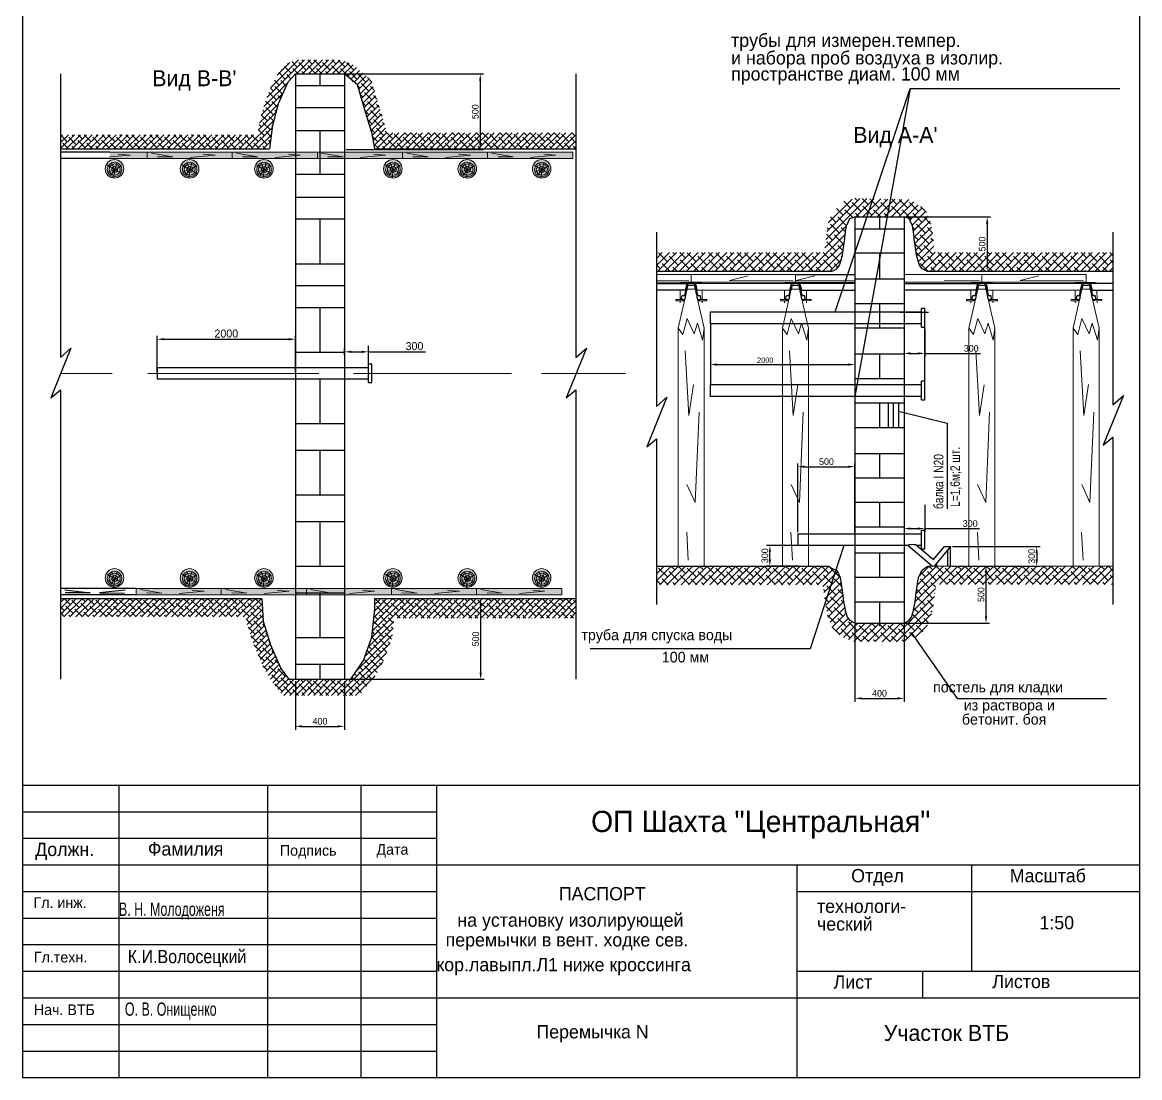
# Model space of a CAD drawing. Header units: millimetres. Extents: x 98 to 2594, y -386 to 324.
# Drawn here: x 97.6 to 517.6, y -385.8 to 11 of the extents above; entities that cross this region are included whole.
import ezdxf

# ---------------------------------------------------------------- set-up
doc = ezdxf.new("R2010")
doc.units = ezdxf.units.MM
doc.linetypes.add('ACAD_ISO10W100', pattern=[18, 12, -3, 0, -3])
doc.dimstyles.new('ISO-25', dxfattribs={"dimtxt": 2.5, "dimasz": 2.5, "dimexe": 1.25, "dimexo": 0.625, "dimtad": 1, "dimtxsty": 'Standard', "dimcen": 2.5, "dimadec": 0, "dimazin": 0, "dimtfac": 1, "dimtmove": 0, "dimatfit": 3, "dimfxl": 0, "dimarcsym": 0})
pattern_1 = [(45, (-575.8681, -468.348), (-1.122532, 1.122532), []), (135, (-575.8681, -468.348), (-3.367596, 1.122532), [3.96875, -2.38125])]
pattern_2 = [(45, (-575.8681, -456.1841), (-1.3470384, 1.3470384), []), (135, (-575.8681, -456.1841), (-4.0411153, 1.3470384), [4.7625, -2.8575])]

# ---------------------------------------------------------------- blocks, each defined once
blk = doc.blocks.new('*D1')
at = {"color": 0, "lineweight": -2}
for p, q in [((219.2, -8.41), (270.98, -8.41)), ((269.73, -10.91), (269.73, -34.36)), ((219.29, -36.86), (270.98, -36.86))]:
    blk.add_line(p, q, dxfattribs=at)
at = {"color": 0}
for points in [[(269.31, -10.91), (270.14, -10.91), (269.73, -8.41)], [(269.31, -34.36), (270.14, -34.36), (269.73, -36.86)]]:
    blk.add_solid(points, dxfattribs=at)
at = {"layer": 'Defpoints', "color": 0}
for p in [(218.58, -8.41), (218.67, -36.86), (269.73, -36.86)]:
    blk.add_point(p, dxfattribs=at)
at = {"color": 0, "insert": (267.85, -22.64), "char_height": 2.5, "attachment_point": 5, "rotation": 90}
blk.add_mtext('500', dxfattribs=at)
blk = doc.blocks.new('*D2')
at = {"color": 0, "lineweight": -2}
for p, q in [((230.75, -205.65), (271.13, -205.65)), ((269.88, -233.53), (269.88, -208.15)), ((219.29, -236.03), (271.13, -236.03))]:
    blk.add_line(p, q, dxfattribs=at)
at = {"color": 0}
for points in [[(269.46, -208.15), (270.29, -208.15), (269.88, -205.65)], [(269.46, -233.53), (270.29, -233.53), (269.88, -236.03)]]:
    blk.add_solid(points, dxfattribs=at)
at = {"layer": 'Defpoints', "color": 0}
for p in [(230.13, -205.65), (269.88, -205.65), (218.67, -236.03)]:
    blk.add_point(p, dxfattribs=at)
at = {"color": 0, "insert": (268, -220.84), "char_height": 2.5, "attachment_point": 5, "rotation": 90}
blk.add_mtext('500', dxfattribs=at)
blk = doc.blocks.new('*D3')
at = {"color": 0, "lineweight": -2}
for p, q in [((200.23, -236.66), (200.23, -254.96)), ((218.67, -236.66), (218.67, -254.96)), ((202.73, -253.71), (216.17, -253.71))]:
    blk.add_line(p, q, dxfattribs=at)
at = {"color": 0}
for points in [[(202.73, -253.29), (202.73, -254.12), (200.23, -253.71)], [(216.17, -253.29), (216.17, -254.12), (218.67, -253.71)]]:
    blk.add_solid(points, dxfattribs=at)
at = {"layer": 'Defpoints', "color": 0}
for p in [(200.23, -236.03), (218.67, -236.03), (218.67, -253.71)]:
    blk.add_point(p, dxfattribs=at)
at = {"color": 0, "insert": (209.45, -251.83), "char_height": 2.5, "attachment_point": 5}
blk.add_mtext('400', dxfattribs=at)
blk = doc.blocks.new('*D4')
at = {"color": 0, "lineweight": -2}
for p, q in [((422.68, -62.17), (461.53, -62.17)), ((460.28, -64.67), (460.28, -80.1)), ((440.43, -82.6), (461.53, -82.6))]:
    blk.add_line(p, q, dxfattribs=at)
at = {"color": 0}
for points in [[(459.86, -64.67), (460.69, -64.67), (460.28, -62.17)], [(459.86, -80.1), (460.69, -80.1), (460.28, -82.6)]]:
    blk.add_solid(points, dxfattribs=at)
at = {"layer": 'Defpoints', "color": 0}
for p in [(422.06, -62.17), (439.81, -82.6), (460.28, -82.6)]:
    blk.add_point(p, dxfattribs=at)
at = {"color": 0, "insert": (458.4, -72.38), "char_height": 2.5, "attachment_point": 5, "rotation": 90}
blk.add_mtext('500', dxfattribs=at)
blk = doc.blocks.new('*D5')
at = {"color": 0, "lineweight": -2}
for p, q in [((410.58, -211.98), (410.58, -244.44)), ((429.02, -211.98), (429.02, -244.44)), ((413.08, -243.19), (426.52, -243.19))]:
    blk.add_line(p, q, dxfattribs=at)
at = {"color": 0}
for points in [[(413.08, -242.77), (413.08, -243.61), (410.58, -243.19)], [(426.52, -242.77), (426.52, -243.61), (429.02, -243.19)]]:
    blk.add_solid(points, dxfattribs=at)
at = {"layer": 'Defpoints', "color": 0}
for p in [(410.58, -211.35), (429.02, -211.35), (429.02, -243.19)]:
    blk.add_point(p, dxfattribs=at)
at = {"color": 0, "insert": (419.8, -241.31), "char_height": 2.5, "attachment_point": 5}
blk.add_mtext('400', dxfattribs=at)
blk = doc.blocks.new('*D6')
at = {"color": 0, "lineweight": -2}
for p, q in [((459.81, -193.43), (461.09, -193.43)), ((459.84, -212.4), (459.84, -195.93)), ((424.87, -214.9), (461.09, -214.9))]:
    blk.add_line(p, q, dxfattribs=at)
at = {"color": 0}
for points in [[(459.42, -195.93), (460.25, -195.93), (459.84, -193.43)], [(459.42, -212.4), (460.25, -212.4), (459.84, -214.9)]]:
    blk.add_solid(points, dxfattribs=at)
at = {"layer": 'Defpoints', "color": 0}
for p in [(459.18, -193.43), (459.84, -193.43), (424.24, -214.9)]:
    blk.add_point(p, dxfattribs=at)
at = {"color": 0, "insert": (457.96, -204.17), "char_height": 2.5, "attachment_point": 5, "rotation": 90}
blk.add_mtext('500', dxfattribs=at)
blk = doc.blocks.new('*D7')
at = {"color": 0, "lineweight": -2}
for p, q in [((436.83, -104.61), (436.83, -114.75)), ((429.02, -105.58), (429.02, -114.75)), ((431.52, -113.5), (434.33, -113.5)), ((436.83, -113.5), (457.82, -113.5))]:
    blk.add_line(p, q, dxfattribs=at)
at = {"color": 0}
for points in [[(431.52, -113.08), (431.52, -113.91), (429.02, -113.5)], [(434.33, -113.08), (434.33, -113.91), (436.83, -113.5)]]:
    blk.add_solid(points, dxfattribs=at)
at = {"layer": 'Defpoints', "color": 0}
for p in [(429.02, -104.96), (436.83, -103.99), (429.02, -113.5)]:
    blk.add_point(p, dxfattribs=at)
at = {"color": 0, "insert": (454.28, -111.62), "char_height": 2.5, "attachment_point": 5}
blk.add_mtext('300', dxfattribs=at)
blk = doc.blocks.new('*D8')
at = {"color": 0, "lineweight": -2}
for p, q in [((401.76, -185.68), (377.33, -185.68)), ((378.58, -190.95), (378.58, -188.18)), ((389.39, -193.45), (377.33, -193.45))]:
    blk.add_line(p, q, dxfattribs=at)
at = {"color": 0}
for points in [[(378.17, -188.18), (379, -188.18), (378.58, -185.68)], [(378.17, -190.95), (379, -190.95), (378.58, -193.45)]]:
    blk.add_solid(points, dxfattribs=at)
at = {"layer": 'Defpoints', "color": 0}
for p in [(378.58, -185.68), (402.39, -185.68), (390.02, -193.45)]:
    blk.add_point(p, dxfattribs=at)
at = {"color": 0, "insert": (376.71, -189.57), "char_height": 2.5, "attachment_point": 5, "rotation": 90}
blk.add_mtext('300', dxfattribs=at)
blk = doc.blocks.new('*D9')
at = {"color": 0, "lineweight": -2}
for p, q in [((356.25, -115.04), (356.25, -118.94)), ((410.58, -113.75), (410.58, -118.94)), ((358.75, -117.69), (408.08, -117.69))]:
    blk.add_line(p, q, dxfattribs=at)
at = {"color": 0}
for points in [[(358.75, -117.27), (358.75, -118.1), (356.25, -117.69)], [(408.08, -117.27), (408.08, -118.1), (410.58, -117.69)]]:
    blk.add_solid(points, dxfattribs=at)
at = {"layer": 'Defpoints', "color": 0}
for p in [(410.58, -113.13), (356.25, -114.41), (410.58, -117.69)]:
    blk.add_point(p, dxfattribs=at)
at = {"color": 0, "insert": (376.86, -116.06), "char_height": 2, "attachment_point": 5}
blk.add_mtext('2000', dxfattribs=at)
blk = doc.blocks.new('*D10')
at = {"color": 0, "lineweight": -2}
for p, q in [((389.13, -180.66), (389.13, -154.84)), ((410.58, -180.66), (410.58, -154.84)), ((391.63, -156.09), (408.08, -156.09))]:
    blk.add_line(p, q, dxfattribs=at)
at = {"color": 0}
for points in [[(391.63, -155.67), (391.63, -156.5), (389.13, -156.09)], [(408.08, -155.67), (408.08, -156.5), (410.58, -156.09)]]:
    blk.add_solid(points, dxfattribs=at)
at = {"layer": 'Defpoints', "color": 0}
for p in [(410.58, -156.09), (389.13, -181.28), (410.58, -181.28)]:
    blk.add_point(p, dxfattribs=at)
at = {"color": 0, "insert": (399.86, -154.21), "char_height": 2.5, "attachment_point": 5}
blk.add_mtext('500', dxfattribs=at)
blk = doc.blocks.new('*D11')
at = {"color": 0, "lineweight": -2}
for p, q in [((429.02, -171.44), (429.02, -180.6)), ((436.83, -170.47), (436.83, -180.6)), ((431.52, -179.35), (434.33, -179.35)), ((436.83, -179.35), (457.45, -179.35))]:
    blk.add_line(p, q, dxfattribs=at)
at = {"color": 0}
for points in [[(431.52, -178.94), (431.52, -179.77), (429.02, -179.35)], [(434.33, -178.94), (434.33, -179.77), (436.83, -179.35)]]:
    blk.add_solid(points, dxfattribs=at)
at = {"layer": 'Defpoints', "color": 0}
for p in [(429.02, -170.81), (436.83, -169.85), (429.02, -179.35)]:
    blk.add_point(p, dxfattribs=at)
at = {"color": 0, "insert": (453.91, -177.48), "char_height": 2.5, "attachment_point": 5}
blk.add_mtext('300', dxfattribs=at)
blk = doc.blocks.new('*D12')
at = {"color": 0, "lineweight": -2}
for p, q in [((447.21, -186.15), (480.14, -186.15)), ((478.89, -188.65), (478.89, -190.95)), ((447.21, -193.45), (480.14, -193.45))]:
    blk.add_line(p, q, dxfattribs=at)
at = {"color": 0}
for points in [[(478.48, -188.65), (479.31, -188.65), (478.89, -186.15)], [(478.48, -190.95), (479.31, -190.95), (478.89, -193.45)]]:
    blk.add_solid(points, dxfattribs=at)
at = {"layer": 'Defpoints', "color": 0}
for p in [(446.58, -186.15), (446.58, -193.45), (478.89, -193.45)]:
    blk.add_point(p, dxfattribs=at)
at = {"color": 0, "insert": (477.02, -189.8), "char_height": 2.5, "attachment_point": 5, "rotation": 90}
blk.add_mtext('300', dxfattribs=at)
blk = doc.blocks.new('*D13')
at = {"color": 0, "lineweight": -2}
for p, q in [((148.3, -120.49), (148.3, -106.92)), ((150.8, -108.17), (197.73, -108.17)), ((200.23, -120.49), (200.23, -106.92))]:
    blk.add_line(p, q, dxfattribs=at)
at = {"color": 0}
for points in [[(150.8, -107.75), (150.8, -108.59), (148.3, -108.17)], [(197.73, -107.75), (197.73, -108.59), (200.23, -108.17)]]:
    blk.add_solid(points, dxfattribs=at)
at = {"layer": 'Defpoints', "color": 0}
for p in [(200.23, -108.17), (148.3, -121.11), (200.23, -121.11)]:
    blk.add_point(p, dxfattribs=at)
at = {"color": 0, "insert": (174.27, -106.05), "char_height": 3, "attachment_point": 5}
blk.add_mtext('2000', dxfattribs=at)
blk = doc.blocks.new('*D14')
at = {"color": 0, "lineweight": -2}
for p, q in [((218.74, -114.16), (218.74, -111.66)), ((221.24, -112.91), (225.17, -112.91)), ((227.67, -112.91), (249.14, -112.91))]:
    blk.add_line(p, q, dxfattribs=at)
at = {"color": 0}
for points in [[(221.24, -112.49), (221.24, -113.33), (218.74, -112.91)], [(225.17, -112.49), (225.17, -113.33), (227.67, -112.91)]]:
    blk.add_solid(points, dxfattribs=at)
at = {"layer": 'Defpoints', "color": 0}
for p in [(218.74, -112.91), (218.74, -117.42), (227.67, -117.5)]:
    blk.add_point(p, dxfattribs=at)
at = {"color": 0, "insert": (245.01, -110.78), "char_height": 3, "attachment_point": 5}
blk.add_mtext('300', dxfattribs=at)
blk = doc.blocks.new('стогаш')
at = {"lineweight": 15}
for p, q in [((185374.3, -81365.6), (186105.5, -81366.2)), ((185386.2, -81415.9), (186093.7, -81416.1))]:
    blk.add_line(p, q, dxfattribs=at)
at = {"color": 7, "lineweight": 0}
for p, q in [((185374.3, -81365.6), (185386.2, -81415.9)), ((186105.5, -81366.2), (186093.7, -81416.1))]:
    blk.add_line(p, q, dxfattribs=at)
blk = doc.blocks.new('рама2')
at = {"lineweight": 0, "true_color": 0xffffff}
h = blk.add_hatch(color=7, dxfattribs=at)
edge = h.paths.add_edge_path()
edge.add_arc((184800, -72902), 100, 0, 360)
h = blk.add_hatch(color=7, dxfattribs=at)
edge = h.paths.add_edge_path()
edge.add_arc((184800, -77302), 100, 0, 360)
at = {"color": 7, "lineweight": 0}
for points in [[(184721, -72860), (184804, -72915), (184791, -72994)], [(184877, -72867), (184806, -72916), (184727, -72931)], [(184757, -72969), (184804, -72917), (184824, -72838)], [(184773, -72841), (184804, -72917), (184868, -72941)], [(184721, -77260), (184804, -77315), (184791, -77394)], [(184757, -77369), (184804, -77317), (184824, -77238)], [(184773, -77241), (184804, -77317), (184868, -77341)], [(184877, -77267), (184806, -77316), (184727, -77331)]]:
    blk.add_lwpolyline(points, dxfattribs=at)
for centre, radius in [((184800, -72902), 100), ((184801, -72909), 78.7), ((184802, -72909), 60), ((184803, -72907), 31.1), ((184800, -77302), 100), ((184801, -77309), 78.7), ((184802, -77309), 60), ((184803, -77307), 31.1)]:
    blk.add_circle(centre, radius, dxfattribs=at)
blk = doc.blocks.new('дерза')
at = {"lineweight": 0, "true_color": 0xffffff}
blk.add_hatch(color=7, dxfattribs=at).paths.add_polyline_path([(184800, -66348), (185600, -66348), (185600, -66288), (184800, -66288)])
at = {"color": 7, "lineweight": 0}
for points in [[(184800, -66348), (185600, -66348), (185600, -66288), (184800, -66288)], [(184800, -66348), (184800, -66288)], [(184840, -66297), (185041, -66332), (184898, -66331)], [(185204, -66337), (185439, -66315), (185327, -66307)]]:
    blk.add_lwpolyline(points, dxfattribs=at)

msp = doc.modelspace()

# ---------------------------------------------------------------- hatches: boundary and pattern name
h = msp.add_hatch()
h.set_pattern_fill('ANSI38', color=256, scale=0.5, style=0)
h.set_pattern_definition(pattern_1)
h.paths.add_polyline_path([(191.449, -28.715), (193.927, -19.522), (197.495, -11.38), (200.231, -8.415), (218.669, -8.415), (223.569, -12.573), (226.346, -21.881), (228.833, -30.215), (229.978, -36.638), (235.789, -36.638), (234.754, -30.832), (231.614, -20.31), (228.836, -11.001), (221.939, -4.978), (218.477, -3.404), (213.693, -3.099), (208.975, -3.099), (203.749, -3.099), (200.35, -3.099), (197.147, -4.636), (193.842, -8.062), (190.919, -13.518), (189.247, -17.968), (187.254, -24.308), (185.861, -31.26), (111.919, -31.26), (111.919, -36.638), (190.449, -36.638)])
h = msp.add_hatch()
h.set_pattern_fill('ANSI38', color=256, scale=0.5, style=0)
h.set_pattern_definition(pattern_1)
h.paths.add_polyline_path([(305.691, -30.56), (234.705, -30.56), (235.789, -36.638), (305.691, -36.638)])
at = {"lineweight": 0, "true_color": 0xffffff}
msp.add_hatch(color=7, dxfattribs=at).paths.add_polyline_path([(130.468, -37.859), (130.468, -40.259), (144.493, -40.259), (144.493, -37.859)])
h = msp.add_hatch()
h.set_pattern_fill('ANSI38', color=256, scale=0.6, style=0)
h.set_pattern_definition(pattern_2)
h.paths.add_polyline_path([(439.525, -66.871), (439.017, -64.161), (437.744, -60.959), (436.89, -59.452), (431.618, -55.705), (410.597, -55.17), (406.434, -56.223), (402.054, -60.648), (400.636, -63.97), (400.139, -66.448), (399.643, -70.412), (399.269, -73.516), (398.87, -75.597), (335.951, -75.597), (335.951, -82.597), (401.98, -82.597), (403.766, -81.648), (404.762, -80.372), (405.428, -78.377), (405.829, -76.384), (406.19, -74.592), (406.593, -71.253), (407.013, -67.774), (407.455, -65.481), (408.202, -63.905), (408.708, -62.84), (410.58, -62.17), (429.018, -62.17), (430.89, -62.84), (431.396, -63.905), (432.143, -65.481), (432.585, -67.774), (433.005, -71.253), (433.408, -74.592), (433.769, -76.384), (434.17, -78.377), (434.836, -80.372), (435.832, -81.648), (437.618, -82.597), (507.537, -82.597), (507.537, -75.597), (440.751, -75.597), (440.631, -75.002), (440.325, -73.48), (439.955, -70.414)])
h = msp.add_hatch()
h.set_pattern_fill('ANSI38', color=256, scale=0.6, style=0)
h.set_pattern_definition(pattern_2)
h.paths.add_polyline_path([(404.349, -196.216), (403.843, -195.15), (401.971, -194.482), (400.516, -193.448), (335.951, -193.463), (335.951, -200.463), (397.64, -200.449), (398.638, -201.31), (399.013, -204.405), (399.858, -210.029), (400.464, -212.804), (402.15, -216.769), (405.277, -219.967), (410.243, -221.846), (429.018, -221.905), (433.955, -220.198), (437.233, -217.085), (439.076, -212.985), (440.18, -207.744), (440.585, -204.405), (440.987, -201.088), (441.295, -200.439), (507.537, -200.423), (507.537, -193.423), (438.033, -193.439), (437.294, -193.878), (436.55, -194.392), (435.755, -195.15), (435.249, -196.216), (434.501, -197.791), (434.057, -200.084), (433.636, -203.563), (433.231, -206.902), (432.87, -208.694), (432.467, -210.687), (431.8, -212.681), (430.804, -213.957), (429.018, -214.905), (410.58, -214.905), (408.794, -213.957), (407.798, -212.681), (407.131, -210.687), (406.728, -208.694), (406.367, -206.902), (405.962, -203.563), (405.541, -200.084), (405.097, -197.791)])
h = msp.add_hatch()
h.set_pattern_fill('ANSI38', color=256, scale=0.5, style=0)
h.set_pattern_definition(pattern_1)
h.paths.add_polyline_path([(111.919, -205.585), (111.919, -212.53), (181.681, -212.53), (181.765, -214.193), (184.552, -223.04), (188.438, -231.93), (192.101, -238.002), (195.571, -242.127), (224.196, -242.127), (229.886, -235.366), (233.53, -228.908), (236.599, -220.155), (237.388, -212.993), (305.691, -212.977), (305.691, -205.634), (230.13, -205.652), (230.13, -209.551), (228.961, -220.155), (225.893, -228.908), (221.104, -236.032), (197.797, -236.032), (194.728, -231.93), (190.841, -223.04), (188.055, -214.193), (187.62, -205.585)])

# ---------------------------------------------------------------- linework, layer by layer
for p, q in [((97.592, 230.012), (97.592, -385.787)), ((517.592, 230.012), (517.592, -385.787)), ((111.919, -8.415), (111.919, -115.041)), ((193.927, -19.522), (197.495, -11.38)), ((197.495, -11.38), (200.231, -8.415)), ((200.231, -8.415), (200.231, -236.032)), ((200.231, -8.415), (218.669, -8.415)), ((209.45, -8.415), (209.45, -12.796)), ((218.669, -8.415), (218.669, -236.032)), ((223.569, -12.573), (218.669, -8.415)), ((226.346, -21.881), (223.569, -12.573)), ((305.691, -8.415), (305.691, -115.041)), ((200.231, -12.796), (218.669, -12.796)), ((403.084, -97.917), (431.301, -13.873)), ((431.301, -13.873), (410.58, -129.648)), ((431.301, -13.873), (510.103, -13.873)), ((191.449, -28.715), (193.927, -19.522)), ((200.231, -21.029), (218.669, -21.029)), ((228.833, -30.215), (226.346, -21.881)), ((191.449, -28.715), (190.449, -36.638)), ((191.449, -28.715), (191.449, -28.715)), ((200.231, -29.631), (218.669, -29.631)), ((209.45, -29.631), (209.45, -46.097)), ((228.833, -30.215), (229.978, -36.638)), ((111.919, -36.638), (190.449, -36.638)), ((229.978, -36.638), (305.691, -36.638)), ((130.433, -37.859), (111.919, -37.859)), ((130.54, -40.259), (111.919, -40.259)), ((200.231, -46.097), (218.669, -46.097)), ((200.231, -54.698), (218.669, -54.698)), ((200.231, -62.931), (218.669, -62.931)), ((209.45, -62.931), (209.45, -79.766)), ((408.202, -63.905), (408.708, -62.84)), ((408.708, -62.84), (410.58, -62.17)), ((410.58, -62.17), (410.58, -214.905)), ((410.58, -62.17), (429.018, -62.17)), ((419.799, -62.17), (419.799, -66.629)), ((429.018, -62.17), (429.018, -214.905)), ((430.89, -62.84), (429.018, -62.17)), ((431.396, -63.905), (430.89, -62.84)), ((407.013, -67.774), (407.455, -65.481)), ((407.455, -65.481), (408.202, -63.905)), ((410.58, -66.629), (429.018, -66.629)), ((432.143, -65.481), (431.396, -63.905)), ((432.585, -67.774), (432.143, -65.481)), ((335.951, -67.954), (335.951, -133.459)), ((406.19, -74.592), (406.593, -71.253)), ((406.593, -71.253), (407.013, -67.774)), ((433.005, -71.253), (432.585, -67.774)), ((433.408, -74.592), (433.005, -71.253)), ((507.537, -67.954), (507.537, -132.822)), ((405.829, -76.384), (406.19, -74.592)), ((433.769, -76.384), (433.408, -74.592)), ((200.231, -79.766), (218.669, -79.766)), ((404.762, -80.372), (405.428, -78.377)), ((405.428, -78.377), (405.829, -76.384)), ((410.58, -75.737), (429.018, -75.737)), ((419.799, -75.737), (419.799, -85.513)), ((434.17, -78.377), (433.769, -76.384)), ((434.836, -80.372), (434.17, -78.377)), ((335.951, -82.597), (401.98, -82.597)), ((388.174, -83.817), (410.58, -83.817)), ((401.98, -82.597), (403.766, -81.648)), ((403.766, -81.648), (404.762, -80.372)), ((435.832, -81.648), (434.836, -80.372)), ((437.618, -82.597), (435.832, -81.648)), ((437.618, -82.597), (507.537, -82.597)), ((437.618, -82.597), (507.537, -82.597)), ((437.618, -82.597), (507.537, -82.597)), ((437.618, -82.597), (507.537, -82.597)), ((200.231, -87.999), (218.669, -87.999)), ((335.951, -87.275), (347.342, -87.275)), ((347.342, -87.275), (346.753, -89.736)), ((388.174, -86.757), (410.58, -86.757)), ((410.58, -87.252), (389.885, -87.252)), ((389.885, -87.252), (390.474, -89.714)), ((410.58, -85.513), (429.018, -85.513)), ((429.018, -87.256), (456.606, -87.256)), ((456.606, -87.256), (456.017, -89.718)), ((507.537, -87.275), (499.116, -87.275)), ((499.116, -87.275), (499.705, -89.736)), ((346.753, -89.736), (335.951, -89.735)), ((390.474, -89.714), (410.58, -89.71)), ((456.017, -89.718), (429.018, -89.713)), ((499.705, -89.736), (507.537, -89.735)), ((200.231, -96.232), (218.669, -96.232)), ((209.45, -96.232), (209.45, -113.066)), ((410.58, -94.713), (429.018, -94.713)), ((419.799, -94.713), (419.799, -103.914)), ((356.247, -102.318), (356.247, -97.917)), ((356.247, -97.917), (435.53, -97.917)), ((427.4, -97.968), (438.201, -97.966)), ((436.828, -96.629), (435.548, -96.629)), ((435.548, -103.591), (435.548, -96.629)), ((436.828, -103.591), (436.828, -96.629)), ((435.53, -102.318), (356.247, -102.318)), ((356.247, -102.318), (356.247, -125.246)), ((410.58, -103.914), (429.018, -103.914)), ((410.58, -103.914), (429.018, -103.914)), ((435.548, -103.591), (436.828, -103.591)), ((436.828, -123.959), (436.828, -103.591)), ((115.844, -111.508), (108.262, -130.182)), ((111.919, -115.041), (115.844, -111.508)), ((200.231, -113.066), (218.669, -113.066)), ((227.672, -117.501), (227.672, -110.602)), ((309.616, -111.508), (302.034, -130.182)), ((305.691, -115.041), (309.616, -111.508)), ((227.672, -124.418), (227.672, -117.501)), ((228.952, -117.501), (227.672, -117.501)), ((228.952, -124.418), (228.952, -117.501)), ((356.247, -116.035), (356.247, -116.035)), ((410.58, -113.69), (429.018, -113.69)), ((419.799, -113.69), (419.799, -122.891)), ((148.303, -118.806), (148.303, -123.19)), ((148.371, -118.788), (227.655, -118.788)), ((227.655, -123.19), (148.371, -123.19)), ((200.231, -123.048), (218.669, -123.048)), ((209.45, -123.048), (209.45, -139.883)), ((227.672, -124.418), (228.952, -124.418)), ((356.247, -125.246), (435.53, -125.246)), ((356.247, -129.648), (356.247, -125.246)), ((410.58, -122.891), (429.018, -122.891)), ((435.548, -130.921), (435.548, -123.959)), ((436.828, -123.959), (435.548, -123.959)), ((436.828, -130.921), (436.828, -123.959)), ((108.262, -130.182), (111.919, -127.154)), ((111.919, -127.154), (111.919, -236.032)), ((302.034, -130.182), (305.691, -127.154)), ((305.691, -127.154), (305.691, -236.032)), ((339.876, -129.926), (332.294, -148.601)), ((335.951, -133.459), (339.876, -129.926)), ((435.53, -129.648), (356.247, -129.648)), ((511.462, -129.289), (503.88, -147.964)), ((507.537, -132.822), (511.462, -129.289)), ((410.58, -132.091), (429.018, -132.091)), ((419.799, -132.091), (419.799, -141.292)), ((423.08, -132.091), (423.08, -141.292)), ((424.927, -132.091), (424.927, -141.292)), ((426.9, -132.091), (426.9, -141.292)), ((435.548, -130.921), (436.828, -130.921)), ((426.898, -135.212), (445.173, -139.714)), ((200.231, -139.883), (218.669, -139.883)), ((410.58, -141.292), (429.018, -141.292)), ((410.58, -141.292), (429.018, -141.292)), ((445.173, -139.714), (445.173, -171.974)), ((332.294, -148.601), (335.951, -145.572)), ((335.951, -145.572), (335.951, -207.957)), ((503.88, -147.964), (507.537, -144.935)), ((507.537, -144.935), (507.537, -207.957)), ((200.231, -149.865), (218.669, -149.865)), ((209.45, -149.865), (209.45, -166.699)), ((410.58, -151.068), (429.018, -151.068)), ((419.799, -151.068), (419.799, -160.269)), ((410.58, -160.269), (429.018, -160.269)), ((200.231, -166.699), (218.669, -166.699)), ((410.58, -169.469), (429.018, -169.469)), ((419.799, -169.469), (419.799, -178.67)), ((200.231, -176.681), (218.669, -176.681)), ((209.45, -176.681), (209.45, -193.516)), ((410.58, -178.67), (429.018, -178.67)), ((410.58, -178.67), (429.018, -178.67)), ((435.548, -186.957), (435.548, -179.993)), ((435.548, -179.993), (436.828, -179.993)), ((436.828, -186.957), (436.828, -179.993)), ((389.135, -181.283), (435.53, -181.283)), ((389.135, -181.283), (389.135, -185.684)), ((430.598, -185.684), (389.473, -185.684)), ((406.409, -185.684), (393.758, -224.513)), ((410.58, -188.446), (429.018, -188.446)), ((419.799, -188.446), (419.799, -197.646)), ((430.598, -185.684), (439.685, -193.439)), ((435.53, -185.684), (433.894, -185.684)), ((433.894, -185.684), (440.155, -191.028)), ((435.548, -186.957), (436.828, -186.957)), ((440.155, -191.028), (444.212, -186.154)), ((440.521, -193.439), (446.584, -186.154)), ((444.212, -186.154), (446.584, -186.154)), ((445.383, -187.598), (445.384, -193.438)), ((446.383, -186.397), (446.384, -193.439)), ((441.167, -192.662), (441.168, -193.439)), ((200.231, -193.516), (218.669, -193.516)), ((335.951, -193.463), (400.516, -193.448)), ((401.971, -194.482), (400.516, -193.448)), ((403.843, -195.15), (401.971, -194.482)), ((404.349, -196.216), (403.843, -195.15)), ((405.097, -197.791), (404.349, -196.216)), ((434.501, -197.791), (435.249, -196.216)), ((435.249, -196.216), (435.755, -195.15)), ((435.755, -195.15), (436.55, -194.392)), ((436.55, -194.392), (437.294, -193.878)), ((437.294, -193.878), (438.033, -193.439)), ((438.033, -193.439), (507.537, -193.423)), ((405.541, -200.084), (405.097, -197.791)), ((405.962, -203.563), (405.541, -200.084)), ((410.58, -197.646), (429.018, -197.646)), ((433.636, -203.563), (434.057, -200.084)), ((434.057, -200.084), (434.501, -197.791)), ((140.346, -201.863), (111.919, -201.863)), ((140.346, -204.263), (111.919, -204.263)), ((111.919, -205.585), (187.62, -205.585)), ((113.526, -202.338), (123.049, -203.495)), ((123.049, -203.495), (113.719, -203.56)), ((136.185, -202.457), (126.65, -203.514)), ((126.65, -203.514), (135.979, -203.676)), ((187.62, -205.585), (188.055, -214.193)), ((200.231, -203.498), (218.669, -203.498)), ((209.45, -203.498), (209.45, -220.332)), ((230.13, -205.652), (305.691, -205.634)), ((230.13, -209.551), (230.13, -205.652)), ((406.367, -206.902), (405.962, -203.563)), ((433.231, -206.902), (433.636, -203.563)), ((228.961, -220.155), (230.13, -209.551)), ((406.728, -208.694), (406.367, -206.902)), ((407.131, -210.687), (406.728, -208.694)), ((410.58, -206.847), (429.018, -206.847)), ((419.799, -206.847), (419.799, -216.048)), ((432.467, -210.687), (432.87, -208.694)), ((432.87, -208.694), (433.231, -206.902)), ((188.055, -214.193), (190.841, -223.04)), ((407.798, -212.681), (407.131, -210.687)), ((408.794, -213.957), (407.798, -212.681)), ((410.58, -214.905), (408.794, -213.957)), ((429.018, -214.905), (430.804, -213.957)), ((430.804, -213.957), (431.8, -212.681)), ((431.8, -212.681), (432.467, -210.687)), ((410.58, -214.905), (429.018, -214.905)), ((200.231, -220.332), (218.669, -220.332)), ((225.893, -228.908), (228.961, -220.155)), ((431.687, -218.484), (448.992, -243.253)), ((190.841, -223.04), (194.728, -231.93)), ((393.758, -224.513), (311.093, -224.513)), ((200.231, -230.314), (218.669, -230.314)), ((209.45, -230.314), (209.45, -236.032)), ((221.104, -236.032), (225.893, -228.908)), ((194.728, -231.93), (197.797, -236.032)), ((197.797, -236.032), (221.104, -236.032)), ((448.992, -243.253), (505.117, -243.253)), ((97.592, -275.787), (517.592, -275.787)), ((133.9, -275.787), (133.9, -385.787)), ((189.705, -275.787), (189.705, -385.787)), ((224.887, -275.787), (224.887, -385.787)), ((253.255, -275.787), (253.255, -385.787)), ((97.592, -285.787), (253.255, -285.787)), ((97.592, -295.787), (253.255, -295.787)), ((97.592, -305.787), (517.592, -305.787)), ((388.719, -305.787), (388.719, -385.787)), ((454.381, -305.787), (454.381, -345.787)), ((97.592, -315.787), (253.255, -315.787)), ((388.719, -315.787), (517.592, -315.787)), ((97.592, -325.787), (253.255, -325.787)), ((97.592, -335.787), (253.255, -335.787)), ((97.592, -345.787), (253.255, -345.787)), ((388.719, -345.787), (517.592, -345.787)), ((435.988, -345.787), (435.988, -355.787)), ((97.592, -355.787), (517.592, -355.787)), ((97.592, -365.787), (253.255, -365.787)), ((97.592, -375.787), (253.255, -375.787)), ((97.592, -385.787), (517.592, -385.787))]:
    msp.add_line(p, q)
at = {"color": 7, "lineweight": 15}
for p, q in [((352.364, -86.825), (345.65, -86.829)), ((391.564, -86.821), (384.85, -86.825)), ((461.62, -86.825), (454.906, -86.829)), ((500.82, -86.821), (494.106, -86.825)), ((344.917, -89.717), (344.918, -93.214)), ((353.101, -89.708), (353.103, -93.195)), ((384.117, -89.713), (384.118, -93.21)), ((392.301, -89.704), (392.303, -93.191)), ((454.172, -89.717), (454.174, -93.214)), ((462.357, -89.708), (462.359, -93.195)), ((493.372, -89.713), (493.374, -93.21)), ((501.557, -89.704), (501.559, -93.191)), ((346.574, -93.199), (343.295, -93.201)), ((343.295, -93.201), (343.296, -93.68)), ((343.296, -93.68), (346.464, -93.678)), ((344.92, -93.679), (344.92, -94.483)), ((354.944, -93.194), (351.442, -93.196)), ((351.551, -93.675), (354.944, -93.673)), ((353.105, -93.678), (353.105, -94.482)), ((385.774, -93.195), (382.495, -93.197)), ((382.496, -93.676), (385.664, -93.674)), ((384.12, -93.675), (384.12, -94.479)), ((394.144, -93.19), (390.642, -93.192)), ((390.751, -93.671), (394.144, -93.668)), ((392.305, -93.674), (392.305, -94.478)), ((455.829, -93.199), (452.551, -93.201)), ((452.551, -93.201), (452.551, -93.68)), ((452.551, -93.68), (455.72, -93.678)), ((454.175, -93.679), (454.176, -94.483)), ((464.2, -93.194), (460.698, -93.196)), ((460.807, -93.675), (464.2, -93.673)), ((462.361, -93.678), (462.361, -94.482)), ((495.029, -93.195), (491.751, -93.197)), ((491.751, -93.676), (494.92, -93.674)), ((493.375, -93.675), (493.376, -94.479)), ((503.4, -93.19), (499.898, -93.192)), ((500.007, -93.671), (503.4, -93.668)), ((501.561, -93.674), (501.561, -94.478))]:
    msp.add_line(p, q, dxfattribs=at)
at = {"color": 7, "lineweight": 30}
for p, q in [((347.775, -87.149), (350.239, -87.148)), ((348.133, -87.786), (349.882, -87.785)), ((386.975, -87.145), (389.439, -87.144)), ((387.333, -87.782), (389.082, -87.781)), ((457.031, -87.149), (459.495, -87.148)), ((457.389, -87.786), (459.138, -87.785)), ((496.231, -87.145), (498.695, -87.144)), ((496.589, -87.782), (498.338, -87.781)), ((345.395, -92.846), (345.527, -91.959)), ((345.769, -91.755), (346.237, -91.755)), ((351.779, -91.754), (352.247, -91.754)), ((352.621, -92.845), (352.488, -91.958)), ((384.595, -92.842), (384.727, -91.955)), ((384.969, -91.751), (385.437, -91.751)), ((390.979, -91.75), (391.447, -91.75)), ((391.821, -92.841), (391.688, -91.954)), ((454.65, -92.846), (454.783, -91.959)), ((455.025, -91.755), (455.493, -91.755)), ((461.035, -91.754), (461.503, -91.754)), ((461.877, -92.845), (461.744, -91.958)), ((493.85, -92.842), (493.983, -91.955)), ((494.225, -91.751), (494.693, -91.751)), ((500.235, -91.75), (500.703, -91.75)), ((501.077, -92.841), (500.944, -91.954)), ((345.686, -93.176), (346.316, -93.176)), ((351.7, -93.175), (352.33, -93.175)), ((384.886, -93.172), (385.516, -93.172)), ((390.9, -93.171), (391.53, -93.171)), ((454.942, -93.176), (455.572, -93.176)), ((460.955, -93.175), (461.585, -93.175)), ((494.142, -93.172), (494.772, -93.172)), ((500.155, -93.171), (500.785, -93.171))]:
    msp.add_line(p, q, dxfattribs=at)
at = {"color": 7, "lineweight": 0}
for p, q in [((346.717, -92.238), (346.855, -91.475)), ((385.917, -92.234), (386.055, -91.471)), ((455.973, -92.238), (456.111, -91.475)), ((495.173, -92.234), (495.311, -91.471))]:
    msp.add_line(p, q, dxfattribs=at)
at = {"color": 7, "linetype": 'ACAD_ISO10W100'}
for p, q in [((354.944, -93.673), (354.953, -93.194)), ((394.144, -93.668), (394.153, -93.19)), ((464.2, -93.673), (464.209, -93.194)), ((503.4, -93.668), (503.409, -93.19))]:
    msp.add_line(p, q, dxfattribs=at)
at = {"lineweight": 5}
for p, q in [((111.919, -121.111), (131.383, -121.111)), ((144.732, -121.111), (208.992, -121.111)), ((222.106, -121.111), (281.514, -121.111)), ((292.773, -121.111), (324.265, -121.111))]:
    msp.add_line(p, q, dxfattribs=at)
at = {"color": 7, "lineweight": 0}
for points in [[(130.468, -40.259), (144.493, -40.259), (144.493, -37.859), (130.468, -37.859)], [(130.468, -39.636), (138.074, -38.912), (133.598, -38.614)]]:
    msp.add_lwpolyline(points, dxfattribs=at)
at = {"color": 7, "lineweight": 15}
for points in [[(335.951, -86.763), (348.974, -86.761), (348.974, -83.821), (335.951, -83.823)], [(348.974, -83.821), (348.974, -86.761), (388.174, -86.757), (388.174, -83.817), (348.974, -83.821)], [(429.018, -86.764), (458.23, -86.761), (458.229, -83.821), (429.018, -83.824)], [(458.229, -83.821), (458.23, -86.761), (497.43, -86.757), (497.429, -83.817), (458.229, -83.821)], [(348.09, -86.188), (335.951, -86.14)], [(387.29, -86.184), (363.395, -86.09), (370.4, -84.315)], [(410.58, -86.176), (388.529, -86.09), (395.534, -84.315)], [(457.346, -86.188), (444.215, -86.136)], [(496.546, -86.184), (472.651, -86.09), (479.656, -84.315)], [(347.447, -89.383), (344.109, -103.969)], [(347.447, -89.383), (350.568, -89.383)], [(350.568, -89.383), (353.909, -103.968)], [(386.647, -89.379), (383.309, -103.965)], [(386.647, -89.379), (389.768, -89.379)], [(389.768, -89.379), (393.109, -103.964)], [(456.703, -89.383), (453.365, -103.969)], [(456.703, -89.383), (459.824, -89.383)], [(459.824, -89.383), (463.165, -103.968)], [(495.903, -89.379), (492.565, -103.965)], [(495.903, -89.379), (499.024, -89.379)], [(499.024, -89.379), (502.365, -103.964)], [(344.109, -103.969), (345.841, -106.339), (347.448, -100.336), (350.156, -106.17), (351.34, -102.111), (353.286, -108.537), (353.909, -103.968)], [(383.309, -103.965), (385.041, -106.335), (386.648, -100.332), (389.356, -106.166), (390.54, -102.107), (392.486, -108.532), (393.109, -103.964)], [(453.365, -103.969), (455.097, -106.339), (456.704, -100.336), (459.411, -106.17), (460.595, -102.111), (462.542, -108.537), (463.165, -103.968)], [(492.565, -103.965), (494.297, -106.335), (495.904, -100.332), (498.611, -106.166), (499.795, -102.107), (501.742, -108.532), (502.365, -103.964)], [(344.109, -103.969), (344.118, -193.436)], [(353.918, -193.434), (353.909, -103.968)], [(383.309, -103.965), (383.318, -193.427)], [(393.118, -193.424), (393.109, -103.964)], [(453.365, -103.969), (453.374, -193.436)], [(463.174, -193.434), (463.165, -103.968)], [(492.565, -103.965), (492.574, -193.427)], [(502.374, -193.424), (502.365, -103.964)], [(346.759, -112.515), (348.096, -136.807), (349.873, -125.253)], [(385.959, -112.511), (387.296, -136.803), (389.073, -125.249)], [(456.015, -112.515), (457.352, -136.807), (459.129, -125.253)], [(495.215, -112.511), (496.552, -136.803), (498.329, -125.249)], [(351.949, -135.621), (350.471, -169.542), (347.357, -162.728)], [(391.149, -135.617), (389.671, -169.538), (386.557, -162.724)], [(461.205, -135.621), (459.726, -169.542), (456.613, -162.728)], [(500.405, -135.617), (498.926, -169.538), (495.813, -162.724)], [(347.328, -180.763), (347.9, -191.176)], [(386.528, -180.759), (387.1, -191.172)], [(456.583, -180.763), (457.156, -191.176)], [(495.783, -180.759), (496.356, -191.172)]]:
    msp.add_lwpolyline(points, dxfattribs=at)
at = {"color": 7, "lineweight": 30}
for centre, radius, start, end in [((440.12, -112), 95.849, 165.10749, 167.68957), ((382.453, -98.32), 36.249, 163.68464, 171.44555), ((347.775, -87.443), 0.294, 88.61234, 165.24524), ((348.133, -88.276), 0.49, 86.35732, 163.4707), ((349.882, -88.275), 0.49, 16.54114, 93.65452), ((350.239, -87.442), 0.294, 14.7666, 91.3995), ((315.564, -98.326), 36.249, 8.56629, 16.32721), ((257.9, -112.019), 95.849, 12.32227, 14.90435), ((479.32, -111.996), 95.849, 165.10749, 167.68957), ((421.653, -98.316), 36.249, 163.68464, 171.44555), ((386.975, -87.439), 0.294, 88.61234, 165.24524), ((387.333, -88.272), 0.49, 86.35732, 163.4707), ((389.082, -88.271), 0.49, 16.54114, 93.65452), ((389.439, -87.438), 0.294, 14.7666, 91.3995), ((354.764, -98.322), 36.249, 8.56629, 16.32721), ((297.1, -112.015), 95.849, 12.32227, 14.90435), ((549.376, -112), 95.849, 165.10749, 167.68957), ((491.708, -98.32), 36.249, 163.68464, 171.44555), ((457.031, -87.443), 0.294, 88.61234, 165.24524), ((457.389, -88.276), 0.49, 86.35732, 163.4707), ((459.138, -88.275), 0.49, 16.54114, 93.65452), ((459.495, -87.442), 0.294, 14.7666, 91.3995), ((424.82, -98.326), 36.249, 8.56629, 16.32721), ((367.155, -112.019), 95.849, 12.32227, 14.90435), ((588.576, -111.996), 95.849, 165.10749, 167.68957), ((530.908, -98.316), 36.249, 163.68464, 171.44555), ((496.231, -87.439), 0.294, 88.61234, 165.24524), ((496.589, -88.272), 0.49, 86.35732, 163.4707), ((498.338, -88.271), 0.49, 16.54114, 93.65452), ((498.695, -87.438), 0.294, 14.7666, 91.3995), ((464.02, -98.322), 36.249, 8.56629, 16.32721), ((406.355, -112.015), 95.849, 12.32227, 14.90435), ((345.769, -92), 0.245, 89.56867, 172.6471), ((346.237, -91.51), 0.245, 270.00592, 348.2528), ((351.779, -91.509), 0.245, 191.75904, 270.00592), ((352.247, -91.999), 0.245, 7.36474, 90.44317), ((384.969, -91.996), 0.245, 89.56867, 172.6471), ((385.437, -91.506), 0.245, 270.00592, 348.2528), ((390.979, -91.505), 0.245, 191.75904, 270.00592), ((391.447, -91.995), 0.245, 7.36474, 90.44317), ((455.025, -92), 0.245, 89.56867, 172.6471), ((455.493, -91.51), 0.245, 270.00592, 348.2528), ((461.035, -91.509), 0.245, 191.75904, 270.00592), ((461.503, -91.999), 0.245, 7.36474, 90.44317), ((494.225, -91.996), 0.245, 89.56867, 172.6471), ((494.693, -91.506), 0.245, 270.00592, 348.2528), ((500.235, -91.505), 0.245, 191.75904, 270.00592), ((500.703, -91.995), 0.245, 7.36474, 90.44317), ((345.686, -92.882), 0.294, 169.98881, 270.59997), ((346.316, -92.882), 0.294, 270.00592, 351.81669), ((351.7, -92.881), 0.294, 188.19515, 270.00592), ((352.33, -92.881), 0.294, 269.41187, 10.02303), ((384.886, -92.878), 0.294, 169.98881, 270.59997), ((385.516, -92.878), 0.294, 270.00592, 351.81669), ((390.9, -92.877), 0.294, 188.19515, 270.00592), ((391.53, -92.877), 0.294, 269.41187, 10.02303), ((454.942, -92.882), 0.294, 169.98881, 270.59997), ((455.572, -92.882), 0.294, 270.00592, 351.81669), ((460.955, -92.881), 0.294, 188.19515, 270.00592), ((461.585, -92.881), 0.294, 269.41187, 10.02303), ((494.142, -92.878), 0.294, 169.98881, 270.59997), ((494.772, -92.878), 0.294, 270.00592, 351.81669), ((500.155, -92.877), 0.294, 188.19515, 270.00592), ((500.785, -92.877), 0.294, 269.41187, 10.02303)]:
    msp.add_arc(centre, radius, start, end, dxfattribs=at)
at = {"color": 7, "lineweight": 15, "extrusion": (0, 0, -1)}
for centre, major_axis, start_param, end_param in [((345.651, -87.564), (-0.485, 0.552), 5.8409028, 7.0037065), ((352.365, -87.56), (0.552, 0.485), -0.8502752, 0.2825244), ((384.851, -87.56), (-0.485, 0.552), 5.8409028, 7.0037065), ((391.565, -87.556), (0.552, 0.485), -0.8502752, 0.2825244), ((454.907, -87.564), (-0.485, 0.552), 5.8409028, 7.0037065), ((461.621, -87.56), (0.552, 0.485), -0.8502752, 0.2825244), ((494.107, -87.56), (-0.485, 0.552), 5.8409028, 7.0037065), ((500.821, -87.556), (0.552, 0.485), -0.8502752, 0.2825244)]:
    msp.add_ellipse(centre, major_axis=major_axis, ratio=1, start_param=start_param, end_param=end_param, dxfattribs=at)
msp.add_ellipse((432.246, -185.684), major_axis=(-1.648, 0), ratio=0.1826011, start_param=3.1415927, end_param=6.2831853)

# ---------------------------------------------------------------- block references
at = {"color": 7, "lineweight": 0, "xscale": 0.03495300834956749, "yscale": 0.03495300834961879, "zscale": 0.03495300834960002}
for p in [(-6327.095, 2504.023), (-6298.866, 2504.023), (-6270.903, 2504.023), (-6222.436, 2504.023), (-6194.473, 2504.023), (-6166.511, 2504.023)]:
    msp.add_blockref('рама2', p, dxfattribs=at)
at = {"color": 7, "lineweight": 0, "true_color": 0xffffff, "xscale": 0.03999999999996362, "yscale": 0.04000000000002046, "zscale": 0.04000000000000001}
for p in [(-7247.493, 2613.679), (-7215.493, 2613.679), (-7183.493, 2613.679), (-7151.493, 2613.679), (-7119.493, 2613.679), (-7251.64, 2449.674), (-7219.64, 2449.674), (-7187.64, 2449.674), (-7155.64, 2449.674), (-7123.64, 2449.674)]:
    msp.add_blockref('дерза', p, dxfattribs=at)
at = {"color": 7, "lineweight": 0, "xscale": 0.04899999999996751, "yscale": 0.04899999999997817, "zscale": 0.04899999999999999, "rotation": 0.00592030593440971}
for p in [(-8733.042, 3898.731), (-8623.786, 3898.731)]:
    msp.add_blockref('стогаш', p, dxfattribs=at)

# ---------------------------------------------------------------- texts
for s, height, p in [('трубы для измерен.темпер.', 5, (364.021, 1.716)), ('и набора проб воздуха в изолир.', 5, (364.021, -4.864)), ("Bид B-B'", 6, (146.418, -13.039)), ('пространстве диам. 100 мм', 5, (364.021, -10.917)), ("Bид А-А'", 6, (409.94, -34.337)), ('труба для спуска воды', 4, (307.732, -221.318)), ('100 мм', 4, (337.991, -229.678)), ('постель для кладки', 4, (439.937, -240.95)), ('из раствора и', 4, (451.465, -247.731)), ('бетонит. боя', 4, (450.77, -253.06)), ('ОП Шахта "Центральная"', 8, (311.372, -293.467)), ('Должн.', 5, (102.435, -302.461)), ('Фамилия', 5, (144.779, -302.269)), ('Дата', 4, (230.694, -301.975)), ('Подпись', 4, (194.408, -302.347)), ('Отдел', 5, (409.157, -312.341)), ('Масштаб', 5, (468.783, -312.341)), ('ПАСПОРТ', 5, (299.267, -319.129)), ('Гл. инж.', 4, (101.789, -321.963)), ('технологи-', 5, (396.306, -323.836)), ('на установку изолирующей', 5, (261.111, -329.04)), ('ческий', 5, (396.306, -330.503)), ('1:50', 5, (479.931, -330.007)), ('перемычки в вент. ходке сев. ', 5, (256.701, -336.465)), ('Гл.техн.', 4, (101.93, -342.478)), ('кор.лавыпл.Л1 ниже кроссинга', 5, (253.255, -345.787)), ('Лист', 5, (402.544, -352.329)), ('Листов', 5, (462.209, -352.134)), ('Нач. ВТБ', 4, (101.93, -362.254)), ('Перемычка N ', 5, (290.833, -371.024)), ('Участок ВТБ', 6, (421.414, -371.968))]:
    msp.add_text(s, height=height).set_placement(p)
at = {"width": 0.8}
for s, p in [('L=1,6м;2 шт.', (450.013, -171.243)), ('балка I N20', (443.795, -172.029))]:
    msp.add_text(s, height=3.6, rotation=90, dxfattribs=at).set_placement(p)
for s, width, p in [('В. Н. Молодоженя', 0.7, (133.9, -324.953)), ('К.И.Волосецкий', 0.9, (137.224, -342.741)), ('О. В. Онищенко', 0.7, (136.136, -362.517))]:
    msp.add_text(s, height=5, dxfattribs=dict(width=width)).set_placement(p)

# ---------------------------------------------------------------- dimensions: what is measured, and where the dimension line sits
for base, p1, p2, text, picture, middle in [((269.728, -36.857), (218.579, -8.415), (218.669, -36.857), '500', '*D1', (267.853, -22.636)), ((460.278, -82.597), (422.057, -62.17), (439.807, -82.597), '500', '*D4', (458.403, -72.383)), ((378.585, -185.684), (390.019, -193.451), (402.387, -185.684), '300', '*D8', (376.71, -189.567)), ((478.894, -193.453), (446.584, -186.154), (446.584, -193.453), '300', '*D12', (477.019, -189.803)), ((459.836, -193.434), (424.243, -214.905), (459.184, -193.434), '500', '*D6', (457.961, -204.17)), ((269.877, -205.652), (218.669, -236.032), (230.13, -205.652), '500', '*D2', (268.002, -220.842))]:
    dim = msp.add_linear_dim(base=base, p1=p1, p2=p2, angle=90, text=text, dimstyle='ISO-25')
    dim.commit()
    dim.dimension.update_dxf_attribs({"geometry": picture, "text_midpoint": middle})
for base, p1, p2, text, override, picture, middle in [((200.231, -108.172), (148.303, -121.111), (200.231, -121.111), '2000', {"dimtxt": 3}, '*D13', (174.267, -106.047)), ((218.669, -253.708), (200.231, -236.032), (218.669, -236.032), '400', {"dimtad": 3}, '*D3', (209.45, -251.833))]:
    dim = msp.add_linear_dim(base=base, p1=p1, p2=p2, text=text, dimstyle='ISO-25', override=override)
    dim.commit()
    dim.dimension.update_dxf_attribs({"geometry": picture, "text_midpoint": middle})
for base, p1, p2, text, override, picture, middle in [((429.018, -113.495), (436.828, -103.989), (429.018, -104.957), '300', {"dimtoh": 1, "dimtxsty": 'Standard'}, '*D7', (454.278, -113.495)), ((218.74, -112.91), (227.672, -117.501), (218.74, -117.424), '300', {"dimtxt": 3, "dimtad": 3, "dimse1": 1}, '*D14', (245.012, -112.91)), ((410.58, -117.687), (356.247, -114.414), (410.58, -113.125), '2000', {"dimtxt": 2}, '*D9', (376.862, -117.687)), ((429.018, -179.353), (436.828, -169.846), (429.018, -170.815), '300', {"dimtoh": 1, "dimtxsty": 'Standard'}, '*D11', (453.911, -179.353))]:
    dim = msp.add_linear_dim(base=base, p1=p1, p2=p2, text=text, dimstyle='ISO-25', override=override)
    dim.commit()
    dim.dimension.update_dxf_attribs({"geometry": picture, "text_midpoint": middle, "dimtype": 160})
for base, p1, p2, text, picture, middle in [((410.58, -156.088), (389.135, -181.283), (410.58, -181.283), '500', '*D10', (399.857, -154.213)), ((429.018, -243.19), (410.58, -211.35), (429.018, -211.35), '400', '*D5', (419.799, -241.315))]:
    dim = msp.add_linear_dim(base=base, p1=p1, p2=p2, text=text, dimstyle='ISO-25')
    dim.commit()
    dim.dimension.update_dxf_attribs({"geometry": picture, "text_midpoint": middle})

doc.saveas('drawing.dxf')
